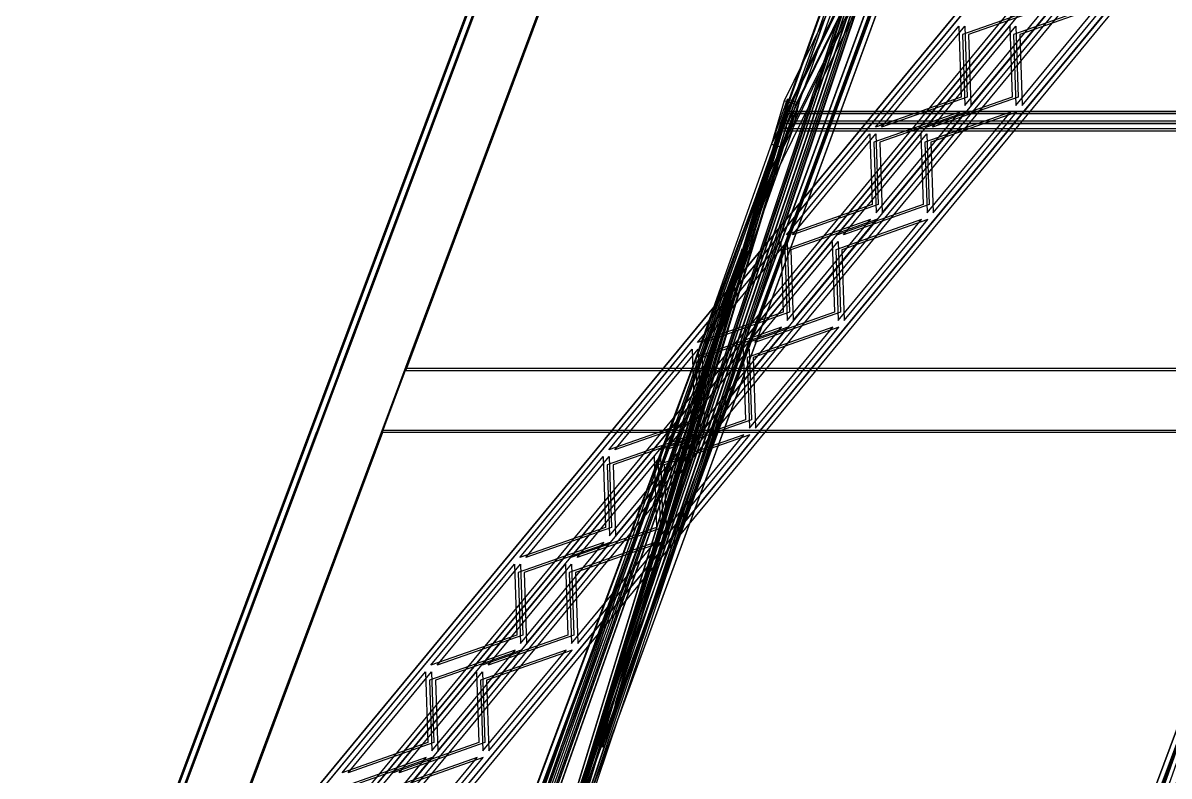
# Model space of a CAD drawing. Header units: millimetres. Extents: x -48000 to 1060615, y -2000 to 333000.
# Drawn here: x -29696 to -26728, y 33024 to 34975 of the extents above; entities that cross this region are included whole.
import ezdxf

# ---------------------------------------------------------------- set-up
doc = ezdxf.new("R2010")
doc.units = ezdxf.units.MM
doc.layers.add('D-STR-STRC', color=7, linetype='Continuous', lineweight=25)

msp = doc.modelspace()

# ---------------------------------------------------------------- linework, layer by layer
at = {"layer": 'D-STR-STRC'}
for points in [[(-31179.55, 27969.79), (-27590.48, 27969.79), (-23312.53, 40040.9), (-26661.6, 40040.9)], [(-31179.55, 27964.44), (-27590.48, 27964.44), (-23312.53, 40035.56), (-26661.6, 40035.56)], [(-27590.48, 27958.83), (-31179.55, 27958.83), (-26661.6, 40029.95), (-23312.53, 40029.95)], [(-31164.56, 27958.83), (-31164.56, 27958.83), (-26646.62, 40029.95), (-26646.62, 40029.95)], [(-28304.85, 32810.49), (-27733.88, 34714.57), (-26632.67, 37779.34)], [(-28304.85, 32810.49), (-26632.67, 37779.34), (-27233.33, 35734.64)], [(-28289.55, 32805.84), (-27718.58, 34709.92), (-26617.37, 37774.69)], [(-28289.52, 32805.92), (-26617.35, 37774.77), (-27218.01, 35730.07)], [(-27233.33, 35734.64), (-26632.67, 37779.34), (-27733.88, 34714.57)], [(-27218.01, 35730.07), (-26617.35, 37774.78), (-27718.55, 34710)], [(-28025.13, 33611.99), (-26759.83, 37371.81), (-27214.34, 35824.63)], [(-28009.81, 33607.42), (-26744.51, 37367.24), (-27199.02, 35820.06)], [(-28890.72, 34079.77), (-28890.72, 34079.77), (-27820.95, 36938.01), (-27820.95, 36938.01)], [(-28875.74, 34074.16), (-28875.74, 34074.16), (-27805.96, 36932.4), (-27805.96, 36932.4)], [(-25609.6, 34079.77), (-28704.36, 34079.77), (-27637.64, 36938.01), (-24593.6, 36938.01)], [(-25609.6, 34074.16), (-28704.36, 34074.16), (-27637.64, 36932.4), (-24593.6, 36932.4)], [(-28177.27, 33214.79), (-27753.52, 34627.94), (-26936.23, 36902.52)], [(-28161.97, 33210.14), (-27738.22, 34623.29), (-26920.93, 36897.87)], [(-29455.03, 32073.72), (-26324.58, 32073.72), (-24951.33, 35936.97), (-28013.23, 35936.97)], [(-29455.03, 32068.38), (-26324.58, 32068.38), (-24951.33, 35931.62), (-28013.23, 35931.62)], [(-29340.41, 32502.65), (-29330.73, 32208.46), (-26569.89, 35552.9), (-26579.56, 35847.1)], [(-29340.41, 32502.65), (-29330.73, 32208.46), (-26569.89, 35552.9), (-26579.56, 35847.1)], [(-29324.62, 32502.65), (-29314.95, 32208.46), (-26554.1, 35552.9), (-26563.78, 35847.1)], [(-29324.62, 32502.65), (-29314.95, 32208.46), (-26554.1, 35552.9), (-26563.78, 35847.1)], [(-29208.24, 32502.65), (-29198.56, 32208.46), (-26437.72, 35552.9), (-26447.39, 35847.1)], [(-29208.24, 32502.65), (-29198.56, 32208.46), (-26437.72, 35552.9), (-26447.39, 35847.1)], [(-29192.46, 32502.65), (-29182.78, 32208.46), (-26421.94, 35552.9), (-26431.61, 35847.1)], [(-29192.46, 32502.65), (-29182.78, 32208.46), (-26421.94, 35552.9), (-26431.61, 35847.1)], [(-27233.33, 35734.64), (-27733.88, 34714.57), (-28304.85, 32810.49)], [(-27218.04, 35729.99), (-27718.58, 34709.92), (-28289.55, 32805.84)], [(-27380.59, 35367.51), (-27768.09, 34577.81), (-28210.12, 33103.75)], [(-27365.29, 35362.86), (-27752.8, 34573.16), (-28194.82, 33099.09)], [(-27262.97, 34944.78), (-27256.94, 34761.4), (-27041.09, 35022.88)], [(-27262.97, 34944.78), (-27256.94, 34761.4), (-27041.09, 35022.88)], [(-27247.19, 34944.78), (-27241.16, 34761.4), (-27025.31, 35022.88)], [(-27247.19, 34944.78), (-27241.16, 34761.4), (-27025.31, 35022.88)], [(-27130.81, 34944.78), (-27124.78, 34761.4), (-26908.92, 35022.88)], [(-27130.81, 34944.78), (-27124.78, 34761.4), (-26908.92, 35022.88)], [(-27115.02, 34944.78), (-27108.99, 34761.4), (-26893.14, 35022.88)], [(-27115.02, 34944.78), (-27108.99, 34761.4), (-26893.14, 35022.88)], [(-27488.78, 34704.9), (-27272.92, 34966.38), (-27266.89, 34783)], [(-27488.78, 34704.9), (-27272.92, 34966.38), (-27266.89, 34783)], [(-27473, 34704.9), (-27257.14, 34966.38), (-27251.11, 34783)], [(-27473, 34704.9), (-27257.14, 34966.38), (-27251.11, 34783)], [(-27356.61, 34704.9), (-27140.76, 34966.38), (-27134.73, 34783)], [(-27356.61, 34704.9), (-27140.76, 34966.38), (-27134.73, 34783)], [(-27340.83, 34704.9), (-27124.97, 34966.38), (-27118.94, 34783)], [(-27340.83, 34704.9), (-27124.97, 34966.38), (-27118.94, 34783)], [(-27702.23, 34698.93), (-27685.75, 34767.48), (-27716.25, 34777.06), (-27732.73, 34708.51)], [(-27727.35, 34651.42), (-27694.48, 34763.89), (-27725.1, 34773.11), (-27757.97, 34660.64)], [(-29823.13, 28789.18), (-29313.41, 30456.71), (-27716.86, 34740.39)], [(-29823.13, 28789.18), (-27716.86, 34740.39), (-28287.83, 32875.98)], [(-29807.88, 28784.39), (-29298.17, 30451.92), (-27701.62, 34735.6)], [(-29807.88, 28784.4), (-27701.62, 34735.6), (-28272.59, 32871.2)], [(-28287.83, 32875.98), (-27716.86, 34740.39), (-29313.41, 30456.71)], [(-28272.59, 32871.2), (-27701.62, 34735.6), (-29298.17, 30451.93)], [(-28293, 32841.42), (-26674.23, 32841.64), (-26103.23, 34745.64), (-27722, 34745.43)], [(-28293, 32841.42), (-26674.23, 32841.64), (-26103.23, 34745.64), (-27722, 34745.43)], [(-28287.07, 32876.63), (-26668.32, 32876.85), (-26097.62, 34739.74), (-27716.38, 34739.53)], [(-28287.07, 32876.63), (-26668.32, 32876.85), (-26097.62, 34739.74), (-27716.38, 34739.53)], [(-26112.11, 34745.18), (-28218.37, 28793.97), (-27708.66, 30461.5)], [(-26096.86, 34740.39), (-28203.13, 28789.18), (-27693.41, 30456.71)], [(-27722.66, 34721.45), (-26102.66, 34721.45), (-26096.86, 34740.39), (-27716.86, 34740.39)], [(-27722.66, 34721.45), (-26102.66, 34721.45), (-26096.86, 34740.39), (-27716.86, 34740.39)], [(-27708.66, 30461.5), (-26683.08, 32880.77), (-26112.11, 34745.18)], [(-27693.41, 30456.71), (-26667.83, 32875.98), (-26096.86, 34740.39)], [(-27493.04, 34666.08), (-27487.01, 34482.69), (-27271.16, 34744.18)], [(-27493.04, 34666.08), (-27487.01, 34482.69), (-27271.16, 34744.18)], [(-27477.26, 34666.08), (-27471.23, 34482.69), (-27255.38, 34744.18)], [(-27477.26, 34666.08), (-27471.23, 34482.69), (-27255.38, 34744.18)], [(-27360.88, 34666.08), (-27354.85, 34482.69), (-27138.99, 34744.18)], [(-27360.88, 34666.08), (-27354.85, 34482.69), (-27138.99, 34744.18)], [(-27345.09, 34666.08), (-27339.06, 34482.69), (-27123.21, 34744.18)], [(-27345.09, 34666.08), (-27339.06, 34482.69), (-27123.21, 34744.18)], [(-28304.09, 32811.15), (-26685.33, 32811.37), (-26114.63, 34713.92), (-27733.4, 34713.7)], [(-28304.09, 32811.15), (-26685.33, 32811.37), (-26114.63, 34713.92), (-27733.4, 34713.7)], [(-28301.07, 32839.38), (-26682.31, 32839.6), (-26112.17, 34700.7), (-27730.93, 34700.48)], [(-28301.07, 32839.38), (-26682.31, 32839.6), (-26112.17, 34700.7), (-27730.93, 34700.48)], [(-27739.59, 34695.53), (-26119.59, 34695.53), (-26113.88, 34714.57), (-27733.88, 34714.57)], [(-27739.59, 34695.53), (-26119.59, 34695.53), (-26113.88, 34714.57), (-27733.88, 34714.57)], [(-27718.85, 34426.2), (-27503, 34687.68), (-27496.97, 34504.29)], [(-27718.85, 34426.2), (-27503, 34687.68), (-27496.97, 34504.29)], [(-27703.07, 34426.2), (-27487.21, 34687.68), (-27481.18, 34504.29)], [(-27703.07, 34426.2), (-27487.21, 34687.68), (-27481.18, 34504.29)], [(-27586.68, 34426.2), (-27370.83, 34687.68), (-27364.8, 34504.29)], [(-27586.68, 34426.2), (-27370.83, 34687.68), (-27364.8, 34504.29)], [(-27570.9, 34426.2), (-27355.05, 34687.68), (-27349.02, 34504.29)], [(-27570.9, 34426.2), (-27355.05, 34687.68), (-27349.02, 34504.29)], [(-27723.12, 34387.37), (-27717.09, 34203.99), (-27501.23, 34465.47)], [(-27723.12, 34387.37), (-27717.09, 34203.99), (-27501.23, 34465.47)], [(-27707.33, 34387.37), (-27701.3, 34203.99), (-27485.45, 34465.47)], [(-27707.33, 34387.37), (-27701.3, 34203.99), (-27485.45, 34465.47)], [(-27590.95, 34387.37), (-27584.92, 34203.99), (-27369.06, 34465.47)], [(-27590.95, 34387.37), (-27584.92, 34203.99), (-27369.06, 34465.47)], [(-27575.17, 34387.37), (-27569.14, 34203.99), (-27353.28, 34465.47)], [(-27575.17, 34387.37), (-27569.14, 34203.99), (-27353.28, 34465.47)], [(-27948.92, 34147.49), (-27733.07, 34408.97), (-27727.04, 34225.59)], [(-27948.92, 34147.49), (-27733.07, 34408.97), (-27727.04, 34225.59)], [(-27933.14, 34147.49), (-27717.28, 34408.97), (-27711.25, 34225.59)], [(-27933.14, 34147.49), (-27717.28, 34408.97), (-27711.25, 34225.59)], [(-27816.75, 34147.49), (-27600.9, 34408.97), (-27594.87, 34225.59)], [(-27816.75, 34147.49), (-27600.9, 34408.97), (-27594.87, 34225.59)], [(-27800.97, 34147.49), (-27585.12, 34408.97), (-27579.09, 34225.59)], [(-27800.97, 34147.49), (-27585.12, 34408.97), (-27579.09, 34225.59)], [(-27439.4, 31146.7), (-26661.86, 32980.87), (-26228.98, 34394.38)], [(-28266.61, 32976.09), (-27833.73, 34389.59), (-29044.16, 31141.91)], [(-28251.37, 32971.3), (-27818.49, 34384.8), (-29028.91, 31137.13)], [(-29388.64, 29983.73), (-27862.3, 34296.38), (-28276.06, 32945.3)], [(-29373.39, 29978.94), (-27847.05, 34291.59), (-28260.81, 32940.52)], [(-27953.19, 34108.67), (-27947.16, 33925.29), (-27731.3, 34186.77)], [(-27953.19, 34108.67), (-27947.16, 33925.29), (-27731.3, 34186.77)], [(-27937.4, 34108.67), (-27931.37, 33925.29), (-27715.52, 34186.77)], [(-27937.4, 34108.67), (-27931.37, 33925.29), (-27715.52, 34186.77)], [(-27821.02, 34108.67), (-27814.99, 33925.29), (-27599.13, 34186.77)], [(-27821.02, 34108.67), (-27814.99, 33925.29), (-27599.13, 34186.77)], [(-27805.24, 34108.67), (-27799.21, 33925.29), (-27583.35, 34186.77)], [(-27805.24, 34108.67), (-27799.21, 33925.29), (-27583.35, 34186.77)], [(-28178.99, 33868.79), (-27963.14, 34130.27), (-27957.11, 33946.88)], [(-28178.99, 33868.79), (-27963.14, 34130.27), (-27957.11, 33946.88)], [(-28163.21, 33868.79), (-27947.35, 34130.27), (-27941.32, 33946.88)], [(-28163.21, 33868.79), (-27947.35, 34130.27), (-27941.32, 33946.88)], [(-28046.82, 33868.79), (-27830.97, 34130.27), (-27824.94, 33946.88)], [(-28046.82, 33868.79), (-27830.97, 34130.27), (-27824.94, 33946.88)], [(-28031.04, 33868.79), (-27815.19, 34130.27), (-27809.16, 33946.88)], [(-28031.04, 33868.79), (-27815.19, 34130.27), (-27809.16, 33946.88)], [(-30020.21, 31061.99), (-30020.21, 31061.99), (-28950.43, 33920.23), (-28950.43, 33920.23)], [(-26682.31, 31061.99), (-29830.62, 31061.99), (-28763.9, 33920.23), (-25666.31, 33920.23)], [(-30005.22, 31056.38), (-30005.22, 31056.38), (-28935.45, 33914.62), (-28935.45, 33914.62)], [(-26682.31, 31056.38), (-29830.62, 31056.38), (-28763.9, 33914.62), (-25666.31, 33914.62)], [(-28183.26, 33829.97), (-28177.23, 33646.58), (-27961.37, 33908.06)], [(-28183.26, 33829.97), (-28177.23, 33646.58), (-27961.37, 33908.06)], [(-28167.48, 33829.97), (-28161.45, 33646.58), (-27945.59, 33908.06)], [(-28167.48, 33829.97), (-28161.45, 33646.58), (-27945.59, 33908.06)], [(-28051.09, 33829.97), (-28045.06, 33646.58), (-27829.21, 33908.06)], [(-28051.09, 33829.97), (-28045.06, 33646.58), (-27829.21, 33908.06)], [(-28035.31, 33829.97), (-28029.28, 33646.58), (-27813.42, 33908.06)], [(-28035.31, 33829.97), (-28029.28, 33646.58), (-27813.42, 33908.06)], [(-28409.06, 33590.08), (-28193.21, 33851.56), (-28187.18, 33668.18)], [(-28409.06, 33590.08), (-28193.21, 33851.56), (-28187.18, 33668.18)], [(-28393.28, 33590.08), (-28177.43, 33851.56), (-28171.4, 33668.18)], [(-28393.28, 33590.08), (-28177.43, 33851.56), (-28171.4, 33668.18)], [(-28276.89, 33590.08), (-28061.04, 33851.56), (-28055.01, 33668.18)], [(-28276.89, 33590.08), (-28061.04, 33851.56), (-28055.01, 33668.18)], [(-28261.11, 33590.08), (-28045.26, 33851.56), (-28039.23, 33668.18)], [(-28261.11, 33590.08), (-28045.26, 33851.56), (-28039.23, 33668.18)], [(-28413.33, 33551.26), (-28407.3, 33367.88), (-28191.44, 33629.36)], [(-28413.33, 33551.26), (-28407.3, 33367.88), (-28191.44, 33629.36)], [(-28397.55, 33551.26), (-28391.52, 33367.88), (-28175.66, 33629.36)], [(-28397.55, 33551.26), (-28391.52, 33367.88), (-28175.66, 33629.36)], [(-28281.16, 33551.26), (-28275.13, 33367.88), (-28059.28, 33629.36)], [(-28281.16, 33551.26), (-28275.13, 33367.88), (-28059.28, 33629.36)], [(-28265.38, 33551.26), (-28259.35, 33367.88), (-28043.49, 33629.36)], [(-28265.38, 33551.26), (-28259.35, 33367.88), (-28043.49, 33629.36)], [(-28639.13, 33311.38), (-28423.28, 33572.86), (-28417.25, 33389.48)], [(-28639.13, 33311.38), (-28423.28, 33572.86), (-28417.25, 33389.48)], [(-28623.35, 33311.38), (-28407.5, 33572.86), (-28401.47, 33389.48)], [(-28623.35, 33311.38), (-28407.5, 33572.86), (-28401.47, 33389.48)], [(-28506.96, 33311.38), (-28291.11, 33572.86), (-28285.08, 33389.48)], [(-28506.96, 33311.38), (-28291.11, 33572.86), (-28285.08, 33389.48)], [(-28491.18, 33311.38), (-28275.33, 33572.86), (-28269.3, 33389.48)], [(-28491.18, 33311.38), (-28275.33, 33572.86), (-28269.3, 33389.48)], [(-29680.41, 29225.31), (-29324.05, 30391.13), (-28207.86, 33385.96)], [(-29665.16, 29220.52), (-29308.8, 30386.34), (-28192.61, 33381.17)], [(-26603.1, 33390.75), (-28075.65, 29230.1), (-27719.3, 30395.92)], [(-28643.4, 33272.56), (-28637.37, 33089.18), (-28421.51, 33350.66)], [(-28643.4, 33272.56), (-28637.37, 33089.18), (-28421.51, 33350.66)], [(-28627.62, 33272.56), (-28621.59, 33089.18), (-28405.73, 33350.66)], [(-28627.62, 33272.56), (-28621.59, 33089.18), (-28405.73, 33350.66)], [(-28511.23, 33272.56), (-28505.2, 33089.18), (-28289.35, 33350.66)], [(-28511.23, 33272.56), (-28505.2, 33089.18), (-28289.35, 33350.66)], [(-28495.45, 33272.56), (-28489.42, 33089.18), (-28273.56, 33350.66)], [(-28495.45, 33272.56), (-28489.42, 33089.18), (-28273.56, 33350.66)], [(-28869.2, 33032.68), (-28653.35, 33294.16), (-28647.32, 33110.77)], [(-28869.2, 33032.68), (-28653.35, 33294.16), (-28647.32, 33110.77)], [(-28853.42, 33032.68), (-28637.57, 33294.16), (-28631.54, 33110.77)], [(-28853.42, 33032.68), (-28637.57, 33294.16), (-28631.54, 33110.77)], [(-28737.03, 33032.68), (-28521.18, 33294.16), (-28515.15, 33110.77)], [(-28737.03, 33032.68), (-28521.18, 33294.16), (-28515.15, 33110.77)], [(-28721.25, 33032.68), (-28505.4, 33294.16), (-28499.37, 33110.77)], [(-28721.25, 33032.68), (-28505.4, 33294.16), (-28499.37, 33110.77)], [(-28873.47, 32993.86), (-28867.44, 32810.47), (-28651.59, 33071.95)], [(-28873.47, 32993.86), (-28867.44, 32810.47), (-28651.59, 33071.95)], [(-28857.69, 32993.86), (-28851.66, 32810.47), (-28635.8, 33071.95)], [(-28857.69, 32993.86), (-28851.66, 32810.47), (-28635.8, 33071.95)], [(-28741.3, 32993.86), (-28735.27, 32810.47), (-28519.42, 33071.95)], [(-28741.3, 32993.86), (-28735.27, 32810.47), (-28519.42, 33071.95)], [(-28725.52, 32993.86), (-28719.49, 32810.47), (-28503.64, 33071.95)], [(-28725.52, 32993.86), (-28719.49, 32810.47), (-28503.64, 33071.95)]]:
    msp.add_lwpolyline(points, close=True, dxfattribs=at)
for points in [[(-31179.55, 27964.44), (-26661.6, 40035.56)], [(-31179.55, 27964.44), (-26661.6, 40035.56)], [(-31159.55, 27964.44), (-26641.6, 40035.56)], [(-28302.63, 32851.29), (-26630.45, 37820.13)], [(-28272.01, 32842.07), (-26599.83, 37810.91)], [(-27733.88, 34714.57), (-26632.67, 37779.34)], [(-26632.67, 37779.34), (-27733.88, 34714.57)], [(-28322.37, 32774.31), (-26650.2, 37743.16)], [(-27739.59, 34695.53), (-26638.28, 37760.25)], [(-26638.28, 37760.25), (-27739.59, 34695.53)], [(-28291.75, 32765.09), (-26619.58, 37733.94)], [(-29340.41, 32502.65), (-26579.56, 35847.1)], [(-29340.41, 32502.65), (-26579.56, 35847.1)], [(-29192.46, 32502.65), (-26431.61, 35847.1)], [(-29192.46, 32502.65), (-26431.61, 35847.1)], [(-29339.76, 32483.04), (-26578.92, 35827.49)], [(-29339.76, 32483.04), (-26578.92, 35827.49)], [(-29191.81, 32483.04), (-26430.97, 35827.49)], [(-29191.81, 32483.04), (-26430.97, 35827.49)], [(-27224.55, 35793.18), (-27725.1, 34773.11)], [(-27193.93, 35783.96), (-27694.48, 34763.89)], [(-28304.85, 32810.49), (-27233.33, 35734.64)], [(-27233.33, 35734.64), (-28304.85, 32810.49)], [(-28299.14, 32829.53), (-27227.73, 35753.73)], [(-27227.73, 35753.73), (-28299.14, 32829.53)], [(-27257.42, 35680.71), (-27757.97, 34660.64)], [(-27226.8, 35671.49), (-27727.35, 34651.42)], [(-29331.38, 32228.07), (-26570.53, 35572.51)], [(-29331.38, 32228.07), (-26570.53, 35572.51)], [(-29330.73, 32208.46), (-26569.89, 35552.9)], [(-29330.73, 32208.46), (-26569.89, 35552.9)], [(-29183.43, 32228.07), (-26422.58, 35572.51)], [(-29183.43, 32228.07), (-26422.58, 35572.51)], [(-29182.78, 32208.46), (-26421.94, 35552.9)], [(-29182.78, 32208.46), (-26421.94, 35552.9)], [(-29822.51, 28825.85), (-27716.25, 34777.06)], [(-26111.49, 34781.85), (-28217.76, 28830.64)], [(-29792.02, 28816.28), (-27685.75, 34767.48)], [(-29319.19, 30437.82), (-27722.66, 34721.45)], [(-27722.66, 34721.45), (-29319.19, 30437.82)], [(-29313.41, 30456.71), (-27716.86, 34740.39)], [(-27716.86, 34740.39), (-29313.41, 30456.71)], [(-27733.4, 34713.7), (-27722, 34745.43)], [(-27722, 34745.43), (-27733.4, 34713.7)], [(-27730.93, 34700.48), (-27716.38, 34739.53)], [(-27716.38, 34739.53), (-27730.93, 34700.48)], [(-27699.19, 30437.82), (-26102.66, 34721.45)], [(-26102.66, 34721.45), (-27699.19, 30437.82)], [(-27693.41, 30456.71), (-26096.86, 34740.39)], [(-26096.86, 34740.39), (-27693.41, 30456.71)], [(-29838.99, 28757.3), (-27732.73, 34708.51)], [(-29808.5, 28747.73), (-27702.23, 34698.93)]]:
    msp.add_lwpolyline(points, dxfattribs=at)

doc.saveas('drawing.dxf')
